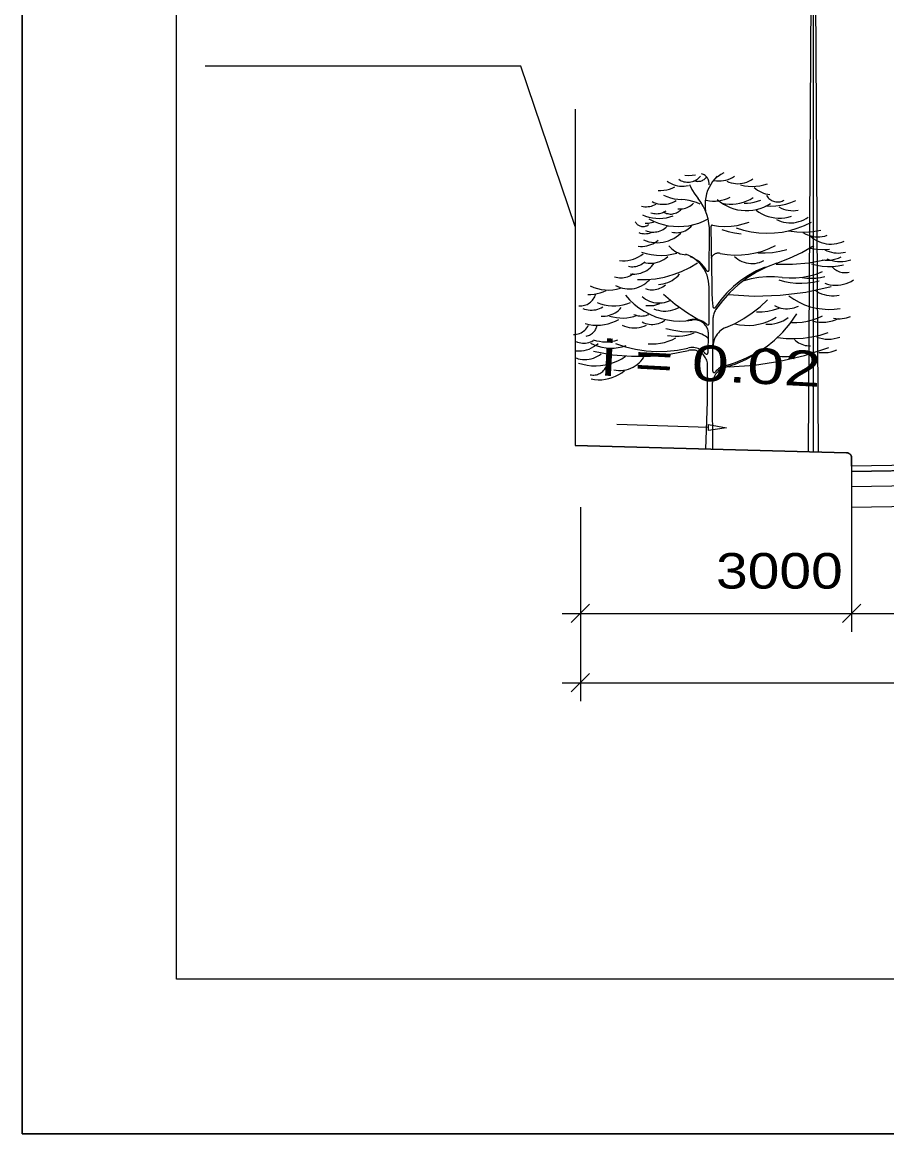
# Model space of a CAD drawing. Header units: metres. Extents: x 533049 to 537618, y 1849954 to 1852676.
# Drawn here: x 533348.7 to 533550.1, y 1849953.7 to 1850212.6 of the extents above; entities that cross this region are included whole.
import ezdxf

# ---------------------------------------------------------------- set-up
doc = ezdxf.new("R2010")
doc.units = ezdxf.units.M
doc.header["$LTSCALE"] = 2
for name, color, linetype, lineweight in [('2', 7, 'Continuous', 13), ('21', 7, 'Continuous', 13), ('3', 7, 'Continuous', 13), ('58', 7, 'Continuous', 13), ('59', 7, 'Continuous', 13), ('60', 7, 'Continuous', 13), ('61', 7, 'Continuous', 13)]:
    doc.layers.add(name, color=color, linetype=linetype, lineweight=lineweight)

msp = doc.modelspace()

# ---------------------------------------------------------------- linework, layer by layer
at = {"layer": '2'}
for p, q in [((533508.71, 1850154.89), (533508.83, 1850163.59)), ((533508.72, 1850142.39), (533508.72, 1850150.84)), ((533509.55, 1850131.31), (533509.67, 1850143.82)), ((533508.45, 1850135.58), (533508.55, 1850139.92))]:
    msp.add_line(p, q, dxfattribs=at)
for points in [[(533498.94, 1850175.51), (533499.37, 1850175.22), (533499.83, 1850174.97), (533500.31, 1850174.77), (533500.8, 1850174.6), (533501.31, 1850174.48), (533501.82, 1850174.41), (533502.34, 1850174.38), (533502.86, 1850174.39), (533503.38, 1850174.46), (533503.89, 1850174.56)], [(533501.65, 1850175.98), (533501.93, 1850175.8), (533502.22, 1850175.65), (533502.53, 1850175.53), (533502.85, 1850175.43), (533503.17, 1850175.37), (533503.5, 1850175.33), (533503.83, 1850175.31), (533504.16, 1850175.33), (533504.48, 1850175.38), (533504.81, 1850175.45), (533505.12, 1850175.55), (533505.43, 1850175.68), (533505.72, 1850175.84), (533505.99, 1850176.02), (533506.26, 1850176.22), (533506.5, 1850176.44), (533506.72, 1850176.69)], [(533503.06, 1850176.92), (533503.89, 1850176.89), (533504.72, 1850176.92), (533505.54, 1850177.04)], [(533505.07, 1850175.74), (533505.27, 1850175.66), (533505.47, 1850175.59), (533505.68, 1850175.54), (533505.9, 1850175.51), (533506.11, 1850175.5), (533506.33, 1850175.51), (533506.55, 1850175.53), (533506.76, 1850175.58), (533506.96, 1850175.65), (533507.16, 1850175.73), (533507.35, 1850175.83), (533507.54, 1850175.95), (533507.71, 1850176.08), (533507.86, 1850176.23), (533508.01, 1850176.4), (533508.13, 1850176.57)], [(533508.72, 1850174.68), (533508.73, 1850174.91), (533508.71, 1850175.13), (533508.68, 1850175.35), (533508.62, 1850175.57), (533508.55, 1850175.79), (533508.46, 1850175.99), (533508.35, 1850176.19), (533508.22, 1850176.38), (533508.08, 1850176.55), (533507.92, 1850176.71), (533507.75, 1850176.86), (533507.57, 1850176.99), (533507.37, 1850177.1), (533507.17, 1850177.2), (533506.95, 1850177.28)], [(533510.61, 1850176.69), (533510.04, 1850176.11), (533509.53, 1850175.47), (533509.08, 1850174.8), (533508.69, 1850174.09), (533508.36, 1850173.34), (533508.1, 1850172.57), (533507.92, 1850171.78), (533507.8, 1850170.97), (533507.76, 1850170.16), (533507.79, 1850169.35), (533507.9, 1850168.54)], [(533509.9, 1850175.74), (533510.45, 1850175.66), (533510.99, 1850175.62), (533511.54, 1850175.62), (533512.09, 1850175.68), (533512.63, 1850175.79), (533513.15, 1850175.95), (533513.66, 1850176.15), (533514.15, 1850176.4), (533514.62, 1850176.69)], [(533512.14, 1850177.51), (533511.47, 1850177.09), (533510.8, 1850176.66), (533510.14, 1850176.22)], [(533512.85, 1850175.51), (533513.34, 1850175.31), (533513.85, 1850175.16), (533514.36, 1850175.05), (533514.88, 1850174.98), (533515.41, 1850174.96), (533515.94, 1850174.99), (533516.46, 1850175.07), (533516.97, 1850175.19), (533517.48, 1850175.35), (533517.96, 1850175.56), (533518.43, 1850175.81), (533518.87, 1850176.1)], [(533496.81, 1850173.38), (533497.48, 1850173.37), (533498.15, 1850173.42), (533498.82, 1850173.52), (533499.47, 1850173.69), (533500.1, 1850173.92), (533500.7, 1850174.21)], [(533504.12, 1850174.8), (533504.69, 1850173.64), (533505.36, 1850172.54), (533506.12, 1850171.5)], [(533516.04, 1850174.68), (533516.92, 1850174.49), (533517.82, 1850174.38), (533518.73, 1850174.33), (533519.63, 1850174.37), (533520.53, 1850174.48), (533521.42, 1850174.66), (533522.29, 1850174.92)], [(533519.22, 1850174.09), (533519.61, 1850173.76), (533520.02, 1850173.45), (533520.45, 1850173.19), (533520.91, 1850172.96), (533521.38, 1850172.77), (533521.87, 1850172.61), (533522.37, 1850172.51), (533522.88, 1850172.44)], [(533492.92, 1850169.72), (533493.31, 1850169.65), (533493.7, 1850169.6), (533494.09, 1850169.59), (533494.48, 1850169.61), (533494.87, 1850169.66), (533495.25, 1850169.75), (533495.63, 1850169.87), (533495.99, 1850170.02), (533496.34, 1850170.2)], [(533495.4, 1850170.79), (533495.85, 1850170.58), (533496.31, 1850170.41), (533496.79, 1850170.29), (533497.27, 1850170.2), (533497.77, 1850170.16), (533498.26, 1850170.16), (533498.75, 1850170.2), (533499.24, 1850170.29), (533499.71, 1850170.41), (533500.18, 1850170.58), (533500.63, 1850170.78), (533501.06, 1850171.02)], [(533498.11, 1850172.32), (533498.89, 1850171.97), (533499.7, 1850171.68), (533500.53, 1850171.47), (533501.38, 1850171.33), (533502.24, 1850171.26)], [(533501.41, 1850169.13), (533501.78, 1850169.1), (533502.14, 1850169.1), (533502.51, 1850169.12), (533502.87, 1850169.19), (533503.22, 1850169.28), (533503.57, 1850169.4), (533503.9, 1850169.55), (533504.22, 1850169.73), (533504.52, 1850169.94), (533504.81, 1850170.17), (533505.07, 1850170.43)], [(533506.6, 1850170.2), (533505.77, 1850170.55), (533504.91, 1850170.83), (533504.03, 1850171.05), (533503.14, 1850171.19), (533502.24, 1850171.26)], [(533508.83, 1850163.59), (533508.8, 1850164.66), (533508.68, 1850165.71), (533508.47, 1850166.76), (533508.17, 1850167.78), (533507.78, 1850168.77), (533507.3, 1850169.73), (533506.75, 1850170.64), (533506.12, 1850171.5)], [(533508.05, 1850171.1), (533508.76, 1850170.97), (533509.47, 1850170.91), (533510.19, 1850170.91), (533510.9, 1850170.97), (533511.61, 1850171.09), (533512.3, 1850171.27), (533512.98, 1850171.51), (533513.63, 1850171.8)], [(533510.61, 1850171.26), (533511.3, 1850170.7), (533512.04, 1850170.2), (533512.82, 1850169.77), (533513.63, 1850169.41), (533514.47, 1850169.12), (533515.33, 1850168.9), (533516.2, 1850168.76), (533517.09, 1850168.69), (533517.98, 1850168.7), (533518.86, 1850168.78), (533519.73, 1850168.95), (533520.59, 1850169.18), (533521.42, 1850169.49), (533522.23, 1850169.87), (533522.99, 1850170.31)], [(533511.67, 1850170.43), (533512.51, 1850170.29), (533513.35, 1850170.21), (533514.2, 1850170.21), (533515.04, 1850170.29), (533515.87, 1850170.44), (533516.69, 1850170.66), (533517.48, 1850170.95), (533518.25, 1850171.31), (533518.98, 1850171.73)], [(533516.86, 1850170.43), (533517.66, 1850170.43), (533518.45, 1850170.5), (533519.24, 1850170.65), (533520.01, 1850170.86), (533520.75, 1850171.14)], [(533521.81, 1850169.84), (533523.02, 1850169.76), (533524.23, 1850169.79), (533525.44, 1850169.94), (533526.62, 1850170.19), (533527.77, 1850170.55), (533528.89, 1850171.02)], [(533522.05, 1850172.32), (533522.17, 1850172.1), (533522.32, 1850171.89), (533522.48, 1850171.69), (533522.65, 1850171.51), (533522.85, 1850171.34), (533523.05, 1850171.19), (533523.27, 1850171.06), (533523.5, 1850170.95), (533523.73, 1850170.86), (533523.98, 1850170.79), (533524.23, 1850170.74), (533524.48, 1850170.72), (533524.73, 1850170.71), (533524.99, 1850170.73), (533525.24, 1850170.77), (533525.48, 1850170.83), (533525.72, 1850170.91), (533525.96, 1850171.02), (533526.18, 1850171.14)], [(533493.16, 1850167.72), (533493.92, 1850167.41), (533494.7, 1850167.17), (533495.51, 1850167), (533496.32, 1850166.9), (533497.14, 1850166.87), (533497.96, 1850166.92), (533498.77, 1850167.03), (533499.57, 1850167.22), (533500.35, 1850167.48)], [(533495.16, 1850168.19), (533495.48, 1850168.09), (533495.81, 1850168.03), (533496.15, 1850167.98), (533496.48, 1850167.97), (533496.82, 1850167.99), (533497.15, 1850168.03), (533497.48, 1850168.11), (533497.8, 1850168.21), (533498.11, 1850168.33), (533498.41, 1850168.48), (533498.7, 1850168.66)], [(533497.99, 1850168.43), (533498.24, 1850168.28), (533498.51, 1850168.15), (533498.78, 1850168.05), (533499.06, 1850167.98), (533499.35, 1850167.93), (533499.64, 1850167.9), (533499.93, 1850167.9), (533500.22, 1850167.93), (533500.51, 1850167.98), (533500.79, 1850168.06), (533501.07, 1850168.16), (533501.33, 1850168.29), (533501.58, 1850168.44), (533501.82, 1850168.61), (533502.04, 1850168.8), (533502.24, 1850169.02)], [(533519.69, 1850168.76), (533520.33, 1850168.31), (533521.01, 1850167.92), (533521.73, 1850167.59), (533522.47, 1850167.33), (533523.23, 1850167.13), (533524, 1850167), (533524.79, 1850166.94), (533525.58, 1850166.95), (533526.36, 1850167.03), (533527.13, 1850167.18), (533527.89, 1850167.4)], [(533524.96, 1850169.55), (533525.47, 1850169.28), (533526.01, 1850169.06), (533526.57, 1850168.89), (533527.14, 1850168.77), (533527.71, 1850168.69), (533528.29, 1850168.67), (533528.87, 1850168.69), (533529.45, 1850168.76)], [(533491.51, 1850166.06), (533491.6, 1850165.91), (533491.71, 1850165.76), (533491.83, 1850165.62), (533491.97, 1850165.49), (533492.11, 1850165.38), (533492.27, 1850165.28), (533492.43, 1850165.19), (533492.6, 1850165.12), (533492.78, 1850165.06), (533492.96, 1850165.02), (533493.14, 1850164.99), (533493.33, 1850164.98), (533493.51, 1850164.99), (533493.69, 1850165.01), (533493.88, 1850165.05), (533494.05, 1850165.11), (533494.22, 1850165.18), (533494.39, 1850165.26), (533494.54, 1850165.36), (533494.69, 1850165.47)], [(533493.81, 1850165.79), (533494.18, 1850165.77), (533494.56, 1850165.78), (533494.93, 1850165.82), (533495.29, 1850165.89), (533495.65, 1850165.99), (533496, 1850166.12)], [(533493.89, 1850164.09), (533494.25, 1850163.94), (533494.63, 1850163.83), (533495.01, 1850163.75), (533495.4, 1850163.7), (533495.79, 1850163.69), (533496.18, 1850163.72), (533496.56, 1850163.77), (533496.94, 1850163.86), (533497.31, 1850163.99), (533497.67, 1850164.14), (533498.01, 1850164.33), (533498.34, 1850164.55), (533498.64, 1850164.79), (533498.92, 1850165.06)], [(533494.69, 1850166.77), (533495.76, 1850166.23), (533496.88, 1850165.79), (533498.02, 1850165.44), (533499.2, 1850165.18), (533500.39, 1850165.03), (533501.59, 1850164.98), (533502.79, 1850165.03), (533503.98, 1850165.18), (533505.15, 1850165.44), (533506.3, 1850165.79), (533507.42, 1850166.23), (533508.49, 1850166.77)], [(533500, 1850163.7), (533500.39, 1850163.62), (533500.79, 1850163.57), (533501.19, 1850163.55), (533501.6, 1850163.57), (533502, 1850163.63), (533502.39, 1850163.72), (533502.77, 1850163.84), (533503.14, 1850164), (533503.5, 1850164.19), (533503.84, 1850164.41), (533504.15, 1850164.66), (533504.45, 1850164.94), (533504.71, 1850165.24)], [(533509.5, 1850165.28), (533509.47, 1850165.28), (533509.45, 1850165.28), (533509.42, 1850165.28), (533509.39, 1850165.28), (533509.36, 1850165.27), (533509.33, 1850165.26), (533509.31, 1850165.25), (533509.28, 1850165.24), (533509.26, 1850165.22), (533509.23, 1850165.21), (533509.21, 1850165.19), (533509.19, 1850165.17), (533509.18, 1850165.14), (533509.16, 1850165.12), (533509.15, 1850165.09), (533509.14, 1850165.07), (533509.13, 1850165.04), (533509.12, 1850165.01), (533509.12, 1850164.98), (533509.12, 1850164.95)], [(533509.5, 1850165.28), (533510.93, 1850165.07), (533512.37, 1850165), (533513.82, 1850165.07), (533515.25, 1850165.26), (533516.66, 1850165.58), (533518.03, 1850166.03)], [(533515, 1850164.66), (533516.73, 1850164.13), (533518.51, 1850163.74), (533520.31, 1850163.5), (533522.12, 1850163.41), (533523.93, 1850163.48), (533525.73, 1850163.69), (533527.51, 1850164.06), (533529.25, 1850164.57), (533530.94, 1850165.23), (533532.57, 1850166.03)], [(533524.37, 1850166.61), (533524.92, 1850166.36), (533525.49, 1850166.15), (533526.07, 1850166), (533526.66, 1850165.89), (533527.26, 1850165.84), (533527.86, 1850165.83), (533528.47, 1850165.88), (533529.06, 1850165.98), (533529.64, 1850166.13), (533530.21, 1850166.32), (533530.76, 1850166.57), (533531.29, 1850166.86), (533531.79, 1850167.2)], [(533492.33, 1850163.59), (533492.68, 1850163.47), (533493.03, 1850163.38), (533493.39, 1850163.33), (533493.75, 1850163.31), (533494.12, 1850163.33), (533494.48, 1850163.37), (533494.83, 1850163.45), (533495.18, 1850163.56), (533495.52, 1850163.7)], [(533493.41, 1850161.89), (533494.03, 1850161.64), (533494.67, 1850161.45), (533495.32, 1850161.31), (533495.98, 1850161.23), (533496.65, 1850161.21), (533497.32, 1850161.24), (533497.98, 1850161.33), (533498.64, 1850161.47), (533499.27, 1850161.67), (533499.89, 1850161.93), (533500.49, 1850162.23), (533501.05, 1850162.59), (533501.59, 1850162.99), (533502.09, 1850163.44)], [(533509.12, 1850164.95), (533509.17, 1850160.36), (533509.23, 1850155.76), (533509.31, 1850151.17)], [(533511.68, 1850164.27), (533513.14, 1850163.81), (533514.65, 1850163.48), (533516.17, 1850163.29)], [(533527.23, 1850163.96), (533529.11, 1850163.74), (533531, 1850163.69), (533532.89, 1850163.83), (533534.75, 1850164.15)], [(533530.55, 1850163.58), (533531.06, 1850163.29), (533531.6, 1850163.05), (533532.15, 1850162.86), (533532.73, 1850162.72), (533533.31, 1850162.62), (533533.9, 1850162.58), (533534.48, 1850162.6), (533535.07, 1850162.66), (533535.65, 1850162.77), (533536.21, 1850162.94)], [(533532.25, 1850162.83), (533532.71, 1850162.43), (533533.2, 1850162.07), (533533.72, 1850161.76), (533534.27, 1850161.49), (533534.83, 1850161.27), (533535.42, 1850161.1), (533536.01, 1850160.98), (533536.62, 1850160.91), (533537.22, 1850160.9), (533537.83, 1850160.93), (533538.43, 1850161.02), (533539.02, 1850161.17), (533539.6, 1850161.36), (533540.16, 1850161.6)], [(533492.21, 1850160.4), (533492.71, 1850160.36), (533493.2, 1850160.36), (533493.7, 1850160.4), (533494.19, 1850160.48), (533494.67, 1850160.61), (533495.13, 1850160.77), (533495.59, 1850160.98), (533496.02, 1850161.22), (533496.43, 1850161.5), (533496.81, 1850161.82)], [(533499.33, 1850160.51), (533499.63, 1850160.16), (533499.97, 1850159.83), (533500.33, 1850159.53), (533500.72, 1850159.26), (533501.13, 1850159.02), (533501.56, 1850158.82), (533502, 1850158.66), (533502.45, 1850158.53), (533502.91, 1850158.45), (533503.38, 1850158.4)], [(533511.25, 1850158.73), (533512.9, 1850158.47), (533514.56, 1850158.35), (533516.22, 1850158.37), (533517.88, 1850158.53), (533519.51, 1850158.84), (533521.12, 1850159.28), (533522.67, 1850159.87), (533524.18, 1850160.58)], [(533524.47, 1850156.46), (533527.45, 1850157.6), (533530.33, 1850158.96), (533533.1, 1850160.53)], [(533532.2, 1850159.94), (533533.7, 1850159.73), (533535.21, 1850159.67), (533536.72, 1850159.75)], [(533487.86, 1850157.04), (533488.5, 1850156.99), (533489.15, 1850157), (533489.8, 1850157.07), (533490.43, 1850157.19), (533491.06, 1850157.37), (533491.66, 1850157.6), (533492.24, 1850157.89), (533492.8, 1850158.22), (533493.32, 1850158.6)], [(533492.92, 1850159.05), (533494.07, 1850158.7), (533495.24, 1850158.44), (533496.44, 1850158.3), (533497.64, 1850158.27), (533498.84, 1850158.34), (533500.03, 1850158.52), (533501.19, 1850158.81)], [(533493.4, 1850156.62), (533493.94, 1850156.51), (533494.49, 1850156.44), (533495.04, 1850156.42), (533495.59, 1850156.46), (533496.14, 1850156.54), (533496.68, 1850156.67), (533497.2, 1850156.85), (533497.71, 1850157.07), (533498.19, 1850157.34), (533498.65, 1850157.65), (533499.08, 1850158)], [(533508.72, 1850150.84), (533508.68, 1850151.56), (533508.59, 1850152.27), (533508.43, 1850152.96), (533508.22, 1850153.65), (533507.94, 1850154.31), (533507.61, 1850154.94), (533507.22, 1850155.54), (533506.78, 1850156.11), (533506.3, 1850156.63), (533505.77, 1850157.11), (533505.2, 1850157.54), (533504.59, 1850157.92), (533503.95, 1850158.25), (533503.29, 1850158.51)], [(533508.1, 1850154.74), (533507.77, 1850155.27), (533507.4, 1850155.77), (533506.98, 1850156.24), (533506.52, 1850156.67), (533506.02, 1850157.05), (533505.49, 1850157.39), (533504.94, 1850157.68), (533504.36, 1850157.91)], [(533511.25, 1850158.73), (533511.09, 1850158.75), (533510.93, 1850158.77), (533510.77, 1850158.76), (533510.61, 1850158.75), (533510.45, 1850158.72), (533510.29, 1850158.67), (533510.14, 1850158.61), (533509.99, 1850158.54), (533509.85, 1850158.46), (533509.72, 1850158.36), (533509.6, 1850158.25), (533509.49, 1850158.14), (533509.39, 1850158.01), (533509.3, 1850157.87), (533509.22, 1850157.73), (533509.15, 1850157.58)], [(533514.61, 1850158.01), (533515, 1850157.67), (533515.43, 1850157.35), (533515.88, 1850157.08), (533516.35, 1850156.85), (533516.84, 1850156.66), (533517.35, 1850156.52), (533517.87, 1850156.42), (533518.39, 1850156.37), (533518.92, 1850156.36), (533519.44, 1850156.41), (533519.96, 1850156.5), (533520.47, 1850156.63), (533520.97, 1850156.81), (533521.44, 1850157.04)], [(533520.04, 1850158.86), (533521.76, 1850158.83), (533523.48, 1850158.95), (533525.18, 1850159.21), (533526.85, 1850159.62)], [(533535.07, 1850157.26), (533535.71, 1850157.18), (533536.35, 1850157.15), (533536.99, 1850157.18), (533537.63, 1850157.28), (533538.26, 1850157.43), (533538.87, 1850157.64), (533539.46, 1850157.9)], [(533535.64, 1850159.56), (533536.14, 1850159.32), (533536.66, 1850159.13), (533537.19, 1850158.98), (533537.74, 1850158.88), (533538.29, 1850158.82), (533538.84, 1850158.81), (533539.39, 1850158.84), (533539.94, 1850158.92), (533540.48, 1850159.05)], [(533536.15, 1850157.45), (533536.74, 1850157.22), (533537.35, 1850157.04), (533537.98, 1850156.91), (533538.61, 1850156.83), (533539.25, 1850156.81), (533539.89, 1850156.84), (533540.52, 1850156.93), (533541.14, 1850157.07), (533541.75, 1850157.26)], [(533489.91, 1850155.73), (533490.24, 1850155.66), (533490.59, 1850155.62), (533490.93, 1850155.62), (533491.27, 1850155.64), (533491.61, 1850155.68), (533491.95, 1850155.76), (533492.28, 1850155.87), (533492.6, 1850156), (533492.9, 1850156.16), (533493.19, 1850156.34), (533493.47, 1850156.55), (533493.72, 1850156.78)], [(533490.39, 1850153.94), (533490.88, 1850153.9), (533491.37, 1850153.91), (533491.86, 1850153.95), (533492.35, 1850154.04), (533492.82, 1850154.16), (533493.28, 1850154.33), (533493.73, 1850154.53), (533494.16, 1850154.77), (533494.56, 1850155.05), (533494.94, 1850155.36), (533495.3, 1850155.7), (533495.62, 1850156.06), (533495.91, 1850156.46)], [(533492.02, 1850152.64), (533494.12, 1850152.64), (533496.22, 1850152.83), (533498.29, 1850153.21), (533500.32, 1850153.78), (533502.29, 1850154.52), (533504.18, 1850155.45), (533505.98, 1850156.54)], [(533508.1, 1850154.74), (533508.12, 1850154.71), (533508.13, 1850154.69), (533508.15, 1850154.67), (533508.17, 1850154.65), (533508.19, 1850154.63), (533508.22, 1850154.62), (533508.24, 1850154.6), (533508.27, 1850154.59), (533508.3, 1850154.58), (533508.32, 1850154.58), (533508.35, 1850154.57), (533508.38, 1850154.57), (533508.41, 1850154.57), (533508.44, 1850154.57), (533508.46, 1850154.58), (533508.49, 1850154.59), (533508.52, 1850154.6), (533508.54, 1850154.61), (533508.57, 1850154.63), (533508.59, 1850154.64), (533508.61, 1850154.66), (533508.63, 1850154.68), (533508.65, 1850154.7), (533508.66, 1850154.73), (533508.68, 1850154.75), (533508.69, 1850154.78), (533508.7, 1850154.81), (533508.7, 1850154.83), (533508.71, 1850154.86), (533508.71, 1850154.89)], [(533521.74, 1850155.5), (533519.77, 1850154.63), (533517.88, 1850153.59), (533516.1, 1850152.38), (533514.42, 1850151.03), (533512.87, 1850149.54), (533511.45, 1850147.92), (533510.18, 1850146.18)], [(533524.47, 1850156.46), (533522.05, 1850155.51), (533519.72, 1850154.34), (533517.52, 1850152.96), (533515.45, 1850151.38), (533513.53, 1850149.62), (533511.79, 1850147.69), (533510.23, 1850145.6)], [(533524.31, 1850156.24), (533528.13, 1850156.19), (533531.94, 1850156.51), (533535.7, 1850157.2)], [(533532.58, 1850156.31), (533533.8, 1850155.99), (533535.04, 1850155.78), (533536.29, 1850155.68), (533537.55, 1850155.69), (533538.8, 1850155.81), (533540.03, 1850156.05)], [(533537.49, 1850155.54), (533537.7, 1850155.3), (533537.94, 1850155.08), (533538.2, 1850154.88), (533538.48, 1850154.71), (533538.77, 1850154.56), (533539.07, 1850154.44), (533539.38, 1850154.34), (533539.7, 1850154.28), (533540.02, 1850154.24), (533540.35, 1850154.24), (533540.67, 1850154.26), (533540.99, 1850154.31), (533541.31, 1850154.39)], [(533486.66, 1850153.29), (533487.03, 1850153.18), (533487.41, 1850153.09), (533487.79, 1850153.04), (533488.18, 1850153.02), (533488.56, 1850153.04), (533488.95, 1850153.08), (533489.33, 1850153.16), (533489.7, 1850153.28), (533490.05, 1850153.42), (533490.4, 1850153.59), (533490.73, 1850153.79), (533491.04, 1850154.02)], [(533486.9, 1850151.26), (533487.42, 1850151.01), (533487.95, 1850150.8), (533488.5, 1850150.64), (533489.07, 1850150.53), (533489.64, 1850150.47), (533490.21, 1850150.46), (533490.78, 1850150.5), (533491.35, 1850150.59), (533491.9, 1850150.74), (533492.44, 1850150.93), (533492.97, 1850151.17), (533493.46, 1850151.46), (533493.93, 1850151.78), (533494.37, 1850152.15), (533494.78, 1850152.56)], [(533496.89, 1850151.5), (533497.45, 1850151.54), (533498.02, 1850151.63), (533498.57, 1850151.77), (533499.11, 1850151.95), (533499.63, 1850152.18), (533500.13, 1850152.45), (533500.6, 1850152.77), (533501.05, 1850153.12), (533501.46, 1850153.52), (533501.84, 1850153.94)], [(533525.74, 1850153.13), (533523.93, 1850153.27), (533522.11, 1850153.27), (533520.3, 1850153.11), (533518.51, 1850152.8), (533516.76, 1850152.35)], [(533524.96, 1850152.54), (533526.27, 1850152.19), (533527.6, 1850151.94), (533528.95, 1850151.8), (533530.31, 1850151.77), (533531.66, 1850151.86), (533533.01, 1850152.05), (533534.33, 1850152.35)], [(533525.74, 1850153.13), (533527.33, 1850153.01), (533528.93, 1850153.03), (533530.52, 1850153.19), (533532.08, 1850153.49), (533533.62, 1850153.92), (533535.11, 1850154.5)], [(533530.42, 1850153.13), (533531.48, 1850152.98), (533532.54, 1850152.92), (533533.6, 1850152.96), (533534.66, 1850153.1), (533535.7, 1850153.32)], [(533535.7, 1850151.76), (533536.3, 1850151.57), (533536.91, 1850151.43), (533537.54, 1850151.35), (533538.17, 1850151.32), (533538.8, 1850151.34), (533539.42, 1850151.41), (533540.04, 1850151.54), (533540.64, 1850151.71), (533541.23, 1850151.94), (533541.8, 1850152.22), (533542.34, 1850152.54)], [(533480.41, 1850149.15), (533481.15, 1850149.15), (533481.89, 1850149.22), (533482.62, 1850149.35), (533483.34, 1850149.55), (533484.04, 1850149.81), (533484.71, 1850150.12)], [(533480.98, 1850151.18), (533481.81, 1850150.82), (533482.67, 1850150.55), (533483.56, 1850150.35), (533484.46, 1850150.24), (533485.36, 1850150.2), (533486.26, 1850150.26), (533487.16, 1850150.39), (533488.04, 1850150.61)], [(533493.88, 1850150.53), (533494.25, 1850150.41), (533494.62, 1850150.32), (533494.99, 1850150.27), (533495.37, 1850150.24), (533495.76, 1850150.25), (533496.14, 1850150.29), (533496.51, 1850150.37), (533496.88, 1850150.47), (533497.23, 1850150.6), (533497.58, 1850150.77), (533497.91, 1850150.96), (533498.22, 1850151.18), (533498.51, 1850151.42)], [(533509.31, 1850151.17), (533509.36, 1850149.55), (533509.45, 1850147.94), (533509.59, 1850146.33)], [(533513.15, 1850149.13), (533519.19, 1850148.79), (533525.24, 1850148.99), (533531.24, 1850149.72), (533537.16, 1850150.99)], [(533533.35, 1850150.2), (533533.85, 1850149.87), (533534.37, 1850149.58), (533534.92, 1850149.33), (533535.48, 1850149.14), (533536.06, 1850148.99), (533536.65, 1850148.9), (533537.24, 1850148.85), (533537.84, 1850148.86), (533538.43, 1850148.92), (533539.02, 1850149.02)], [(533478.38, 1850146.55), (533478.7, 1850146.53), (533479.02, 1850146.54), (533479.34, 1850146.58), (533479.65, 1850146.65), (533479.96, 1850146.74), (533480.26, 1850146.86), (533480.54, 1850147.01), (533480.82, 1850147.18), (533481.07, 1850147.37), (533481.31, 1850147.59), (533481.53, 1850147.82), (533481.73, 1850148.08), (533481.9, 1850148.35), (533482.05, 1850148.63), (533482.18, 1850148.93), (533482.28, 1850149.23)], [(533482.59, 1850147.27), (533483.42, 1850146.96), (533484.28, 1850146.73), (533485.16, 1850146.57), (533486.05, 1850146.49), (533486.94, 1850146.49), (533487.82, 1850146.57), (533488.7, 1850146.73), (533489.56, 1850146.96), (533490.4, 1850147.27)], [(533489.22, 1850149.02), (533490.18, 1850147.94), (533491.24, 1850146.94), (533492.37, 1850146.04), (533493.59, 1850145.25), (533494.86, 1850144.56), (533496.2, 1850143.99), (533497.57, 1850143.54), (533498.99, 1850143.22), (533500.42, 1850143.02), (533501.87, 1850142.95), (533503.32, 1850143), (533504.76, 1850143.19)], [(533493.07, 1850148.66), (533493.47, 1850148.34), (533493.89, 1850148.06), (533494.34, 1850147.81), (533494.8, 1850147.61), (533495.28, 1850147.44), (533495.77, 1850147.32), (533496.28, 1850147.23), (533496.78, 1850147.19), (533497.29, 1850147.2), (533497.8, 1850147.24), (533498.3, 1850147.33), (533498.79, 1850147.46), (533499.27, 1850147.64), (533499.73, 1850147.85)], [(533493.96, 1850146.63), (533494.44, 1850146.57), (533494.91, 1850146.56), (533495.38, 1850146.58), (533495.85, 1850146.63), (533496.32, 1850146.73), (533496.77, 1850146.87), (533497.21, 1850147.04)], [(533498.1, 1850149.23), (533500.79, 1850146.92), (533503.66, 1850144.86), (533506.71, 1850143.06)], [(533512.61, 1850141.46), (533514.75, 1850142.42), (533516.81, 1850143.55), (533518.76, 1850144.85), (533520.61, 1850146.31), (533522.33, 1850147.91)], [(533527.3, 1850148.83), (533528.46, 1850148.04), (533529.68, 1850147.35), (533530.95, 1850146.78), (533532.28, 1850146.32), (533533.64, 1850145.99), (533535.02, 1850145.78), (533536.42, 1850145.69), (533537.82, 1850145.73), (533539.21, 1850145.9)], [(533479.27, 1850145.9), (533479.68, 1850145.75), (533480.11, 1850145.63), (533480.55, 1850145.55), (533480.99, 1850145.51), (533481.44, 1850145.51), (533481.88, 1850145.55), (533482.32, 1850145.62), (533482.74, 1850145.73), (533483.16, 1850145.88), (533483.57, 1850146.07), (533483.95, 1850146.29)], [(533483.56, 1850144.14), (533484.04, 1850144.12), (533484.52, 1850144.14), (533485, 1850144.21), (533485.46, 1850144.31), (533485.92, 1850144.46), (533486.36, 1850144.64), (533486.79, 1850144.86), (533487.19, 1850145.12), (533487.57, 1850145.41), (533487.92, 1850145.74), (533488.25, 1850146.09)], [(533485.51, 1850144.14), (533486.31, 1850143.92), (533487.11, 1850143.77), (533487.93, 1850143.69), (533488.75, 1850143.68), (533489.57, 1850143.74), (533490.38, 1850143.87), (533491.18, 1850144.07), (533491.96, 1850144.33)], [(533491.18, 1850144.53), (533491.51, 1850144.39), (533491.86, 1850144.28), (533492.21, 1850144.2), (533492.57, 1850144.15), (533492.93, 1850144.14), (533493.3, 1850144.15), (533493.66, 1850144.2), (533494.01, 1850144.28), (533494.36, 1850144.39), (533494.69, 1850144.53)], [(533495.83, 1850145.82), (533496.36, 1850145.62), (533496.91, 1850145.47), (533497.47, 1850145.36), (533498.03, 1850145.3), (533498.6, 1850145.29), (533499.17, 1850145.33), (533499.73, 1850145.42), (533500.28, 1850145.55), (533500.82, 1850145.73), (533501.34, 1850145.96), (533501.84, 1850146.23)], [(533509.59, 1850146.33), (533509.59, 1850146.3), (533509.6, 1850146.27), (533509.61, 1850146.24), (533509.62, 1850146.22), (533509.63, 1850146.19), (533509.65, 1850146.17), (533509.67, 1850146.15), (533509.69, 1850146.13), (533509.71, 1850146.11), (533509.73, 1850146.09), (533509.76, 1850146.08), (533509.78, 1850146.06), (533509.81, 1850146.05), (533509.83, 1850146.04), (533509.86, 1850146.04), (533509.89, 1850146.03), (533509.92, 1850146.03), (533509.95, 1850146.04), (533509.98, 1850146.04), (533510, 1850146.05), (533510.03, 1850146.06), (533510.06, 1850146.07), (533510.08, 1850146.08), (533510.1, 1850146.1), (533510.13, 1850146.11), (533510.15, 1850146.13), (533510.17, 1850146.16), (533510.18, 1850146.18)], [(533510.23, 1850145.6), (533510.09, 1850145.37), (533509.97, 1850145.13), (533509.86, 1850144.88), (533509.78, 1850144.62), (533509.72, 1850144.36), (533509.69, 1850144.09), (533509.67, 1850143.82)], [(533512.22, 1850132.12), (533514.78, 1850132.96), (533517.25, 1850134.03), (533519.61, 1850135.32), (533521.84, 1850136.82), (533523.93, 1850138.51), (533525.86, 1850140.39), (533527.6, 1850142.44), (533529.16, 1850144.63)], [(533519.73, 1850145.12), (533521.08, 1850145.15), (533522.41, 1850145.3), (533523.73, 1850145.58), (533525.02, 1850145.98)], [(533523.96, 1850146.56), (533524.44, 1850146.33), (533524.93, 1850146.14), (533525.43, 1850145.99), (533525.95, 1850145.89), (533526.48, 1850145.83), (533527, 1850145.83), (533527.53, 1850145.86), (533528.05, 1850145.95), (533528.56, 1850146.07), (533529.06, 1850146.25), (533529.54, 1850146.46)], [(533477.12, 1850139.84), (533477.48, 1850139.86), (533477.84, 1850139.91), (533478.19, 1850139.99), (533478.53, 1850140.11), (533478.86, 1850140.25), (533479.17, 1850140.43), (533479.47, 1850140.63), (533479.75, 1850140.86), (533480.01, 1850141.11), (533480.24, 1850141.38), (533480.45, 1850141.68), (533480.63, 1850141.99)], [(533479.85, 1850142.38), (533480.73, 1850142.17), (533481.62, 1850142.05), (533482.51, 1850142), (533483.41, 1850142.03), (533484.3, 1850142.14), (533485.18, 1850142.33), (533486.04, 1850142.6), (533486.87, 1850142.94), (533487.66, 1850143.36)], [(533480.05, 1850139.45), (533480.32, 1850139.51), (533480.59, 1850139.6), (533480.85, 1850139.7), (533481.09, 1850139.83), (533481.33, 1850139.99), (533481.55, 1850140.16), (533481.76, 1850140.35), (533481.95, 1850140.56), (533482.12, 1850140.78), (533482.27, 1850141.02), (533482.4, 1850141.27), (533482.5, 1850141.53), (533482.59, 1850141.79)], [(533488.44, 1850141.99), (533488.99, 1850141.77), (533489.54, 1850141.6), (533490.11, 1850141.48), (533490.69, 1850141.41), (533491.27, 1850141.39), (533491.86, 1850141.41), (533492.44, 1850141.48), (533493.01, 1850141.6), (533493.56, 1850141.77), (533494.11, 1850141.99)], [(533493.13, 1850142.77), (533493.52, 1850142.58), (533493.92, 1850142.43), (533494.33, 1850142.32), (533494.75, 1850142.23), (533495.18, 1850142.19), (533495.61, 1850142.19), (533496.04, 1850142.22), (533496.46, 1850142.29), (533496.88, 1850142.39), (533497.28, 1850142.53), (533497.67, 1850142.71), (533498.05, 1850142.92), (533498.4, 1850143.16)], [(533508.17, 1850142.15), (533507.88, 1850142.41), (533507.57, 1850142.63), (533507.24, 1850142.83), (533506.9, 1850143), (533506.54, 1850143.14), (533506.18, 1850143.25), (533505.8, 1850143.32), (533505.42, 1850143.36), (533505.04, 1850143.37), (533504.65, 1850143.34), (533504.28, 1850143.28), (533503.9, 1850143.18), (533503.54, 1850143.06)], [(533508.55, 1850139.92), (533508.54, 1850140.21), (533508.51, 1850140.49), (533508.45, 1850140.77), (533508.37, 1850141.05), (533508.27, 1850141.31), (533508.14, 1850141.57), (533507.99, 1850141.81), (533507.82, 1850142.04), (533507.63, 1850142.26), (533507.42, 1850142.45), (533507.2, 1850142.63), (533506.96, 1850142.78), (533506.71, 1850142.92), (533506.45, 1850143.03), (533506.17, 1850143.12), (533505.9, 1850143.18), (533505.61, 1850143.22), (533505.33, 1850143.24), (533505.04, 1850143.22), (533504.76, 1850143.19)], [(533508.17, 1850142.15), (533508.19, 1850142.14), (533508.21, 1850142.12), (533508.24, 1850142.1), (533508.26, 1850142.09), (533508.29, 1850142.08), (533508.31, 1850142.07), (533508.34, 1850142.07), (533508.37, 1850142.06), (533508.4, 1850142.06), (533508.42, 1850142.07), (533508.45, 1850142.07), (533508.48, 1850142.08), (533508.51, 1850142.08), (533508.53, 1850142.1), (533508.56, 1850142.11), (533508.58, 1850142.12), (533508.6, 1850142.14), (533508.62, 1850142.16), (533508.64, 1850142.18), (533508.66, 1850142.2), (533508.67, 1850142.23), (533508.69, 1850142.25), (533508.7, 1850142.28), (533508.71, 1850142.3), (533508.71, 1850142.33), (533508.72, 1850142.36), (533508.72, 1850142.39)], [(533514.72, 1850142.32), (533515.81, 1850142.1), (533516.92, 1850141.98), (533518.03, 1850141.96), (533519.14, 1850142.03), (533520.24, 1850142.21), (533521.32, 1850142.48), (533522.37, 1850142.85), (533523.38, 1850143.31), (533524.35, 1850143.86)], [(533521.94, 1850142.23), (533522.63, 1850142.22), (533523.32, 1850142.28), (533524, 1850142.39), (533524.67, 1850142.56), (533525.32, 1850142.78), (533525.95, 1850143.06), (533526.56, 1850143.39), (533527.14, 1850143.77)], [(533527.91, 1850142.61), (533529.15, 1850142.61), (533530.39, 1850142.71), (533531.61, 1850142.92), (533532.82, 1850143.23), (533533.99, 1850143.64), (533535.12, 1850144.15)], [(533532.81, 1850143), (533533.57, 1850142.82), (533534.34, 1850142.72), (533535.12, 1850142.69), (533535.9, 1850142.72), (533536.67, 1850142.83), (533537.43, 1850143.01), (533538.17, 1850143.26), (533538.88, 1850143.57)], [(533537.72, 1850143.67), (533538.22, 1850143.58), (533538.72, 1850143.52), (533539.22, 1850143.51), (533539.73, 1850143.54), (533540.23, 1850143.61), (533540.72, 1850143.72), (533541.2, 1850143.87), (533541.67, 1850144.06)], [(533498.6, 1850141.21), (533500.47, 1850140.83), (533502.36, 1850140.57), (533504.26, 1850140.43)], [(533498.99, 1850139.64), (533499.89, 1850139.5), (533500.79, 1850139.44), (533501.7, 1850139.45), (533502.61, 1850139.53), (533503.5, 1850139.69), (533504.38, 1850139.92), (533505.24, 1850140.23)], [(533508.56, 1850138.86), (533508.2, 1850139.18), (533507.83, 1850139.46), (533507.43, 1850139.71), (533507.01, 1850139.92), (533506.58, 1850140.1), (533506.13, 1850140.25), (533505.67, 1850140.35), (533505.2, 1850140.42), (533504.73, 1850140.44), (533504.26, 1850140.43)], [(533512.61, 1850141.46), (533512.22, 1850141.28), (533511.84, 1850141.07), (533511.49, 1850140.82), (533511.16, 1850140.55), (533510.86, 1850140.24), (533510.59, 1850139.92), (533510.34, 1850139.56), (533510.13, 1850139.19), (533509.96, 1850138.8), (533509.82, 1850138.39), (533509.71, 1850137.98), (533509.65, 1850137.55), (533509.62, 1850137.12)], [(533524.64, 1850139.15), (533526.63, 1850138.92), (533528.63, 1850138.87), (533530.63, 1850138.98), (533532.61, 1850139.26), (533534.56, 1850139.7), (533536.47, 1850140.3)], [(533533.78, 1850139.24), (533534.43, 1850139.03), (533535.1, 1850138.88), (533535.78, 1850138.79), (533536.47, 1850138.76), (533537.16, 1850138.79), (533537.84, 1850138.88), (533538.51, 1850139.03), (533539.17, 1850139.24)], [(533477.7, 1850138.22), (533478.06, 1850138.08), (533478.42, 1850137.97), (533478.79, 1850137.89), (533479.17, 1850137.85), (533479.55, 1850137.83), (533479.93, 1850137.85), (533480.3, 1850137.9), (533480.67, 1850137.98), (533481.04, 1850138.1), (533481.39, 1850138.24), (533481.73, 1850138.42)], [(533477.7, 1850136.02), (533478.33, 1850136), (533478.95, 1850136.03), (533479.56, 1850136.12), (533480.17, 1850136.26), (533480.76, 1850136.46), (533481.33, 1850136.71), (533481.87, 1850137.01), (533482.39, 1850137.35), (533482.88, 1850137.74)], [(533481.06, 1850137.84), (533481.92, 1850137.44), (533482.82, 1850137.12), (533483.74, 1850136.88), (533484.69, 1850136.73), (533485.64, 1850136.66), (533486.59, 1850136.68), (533487.54, 1850136.79), (533488.48, 1850136.99), (533489.39, 1850137.27)], [(533481.73, 1850138.61), (533482.43, 1850138.4), (533483.14, 1850138.25), (533483.87, 1850138.16), (533484.6, 1850138.13), (533485.33, 1850138.16), (533486.06, 1850138.25), (533486.77, 1850138.4), (533487.47, 1850138.61)], [(533486.9, 1850137.74), (533489.22, 1850136.96), (533491.59, 1850136.39), (533494.01, 1850136.02), (533496.46, 1850135.86), (533498.9, 1850135.92), (533501.33, 1850136.19), (533503.73, 1850136.67)], [(533494.5, 1850137.69), (533495.45, 1850137.64), (533496.4, 1850137.68), (533497.35, 1850137.8), (533498.29, 1850138), (533499.2, 1850138.27), (533500.09, 1850138.63), (533500.94, 1850139.06)], [(533507.88, 1850135.37), (533507.64, 1850135.63), (533507.37, 1850135.86), (533507.09, 1850136.07), (533506.79, 1850136.25), (533506.48, 1850136.41), (533506.15, 1850136.55), (533505.82, 1850136.65), (533505.48, 1850136.73), (533505.13, 1850136.78), (533504.78, 1850136.79), (533504.43, 1850136.78), (533504.08, 1850136.74), (533503.73, 1850136.67)], [(533512.22, 1850132.5), (533514.87, 1850133.34), (533517.43, 1850134.4), (533519.9, 1850135.67), (533522.25, 1850137.16)], [(533513.38, 1850132.31), (533519.3, 1850132.71), (533525.16, 1850133.6), (533530.93, 1850134.98), (533536.57, 1850136.83)], [(533521.46, 1850136.55), (533521.97, 1850136.14), (533522.52, 1850135.77), (533523.1, 1850135.46), (533523.71, 1850135.19), (533524.33, 1850134.99), (533524.97, 1850134.83), (533525.62, 1850134.73), (533526.28, 1850134.69), (533526.94, 1850134.71), (533527.59, 1850134.78), (533528.24, 1850134.92), (533528.87, 1850135.1)], [(533528.58, 1850138.66), (533528.89, 1850138.38), (533529.21, 1850138.13), (533529.56, 1850137.91), (533529.92, 1850137.71), (533530.3, 1850137.55), (533530.7, 1850137.41), (533531.1, 1850137.31), (533531.51, 1850137.25), (533531.92, 1850137.22), (533532.33, 1850137.22)], [(533477.7, 1850134.37), (533478.19, 1850134.21), (533478.7, 1850134.1), (533479.21, 1850134.03), (533479.73, 1850134.01), (533480.24, 1850134.03), (533480.76, 1850134.09), (533481.26, 1850134.2), (533481.76, 1850134.35), (533482.24, 1850134.54), (533482.7, 1850134.77), (533483.14, 1850135.04), (533483.56, 1850135.34)], [(533478.29, 1850133.19), (533479.29, 1850132.9), (533480.31, 1850132.69), (533481.34, 1850132.57), (533482.38, 1850132.54), (533483.42, 1850132.6), (533484.46, 1850132.75), (533485.47, 1850132.98), (533486.46, 1850133.3), (533487.42, 1850133.71), (533488.34, 1850134.19), (533489.22, 1850134.76)], [(533481.8, 1850135.93), (533486.18, 1850135.14), (533490.62, 1850134.77), (533495.07, 1850134.81), (533499.5, 1850135.26), (533503.87, 1850136.12)], [(533486.49, 1850131.63), (533487.06, 1850131.53), (533487.63, 1850131.49), (533488.21, 1850131.49), (533488.79, 1850131.54), (533489.36, 1850131.64), (533489.92, 1850131.8), (533490.46, 1850132), (533490.98, 1850132.24), (533491.49, 1850132.53), (533491.96, 1850132.86), (533492.4, 1850133.24), (533492.81, 1850133.64), (533493.18, 1850134.09), (533493.52, 1850134.56)], [(533508.36, 1850132.61), (533508.35, 1850132.92), (533508.31, 1850133.23), (533508.24, 1850133.53), (533508.15, 1850133.83), (533508.03, 1850134.12), (533507.88, 1850134.4), (533507.72, 1850134.66), (533507.53, 1850134.91), (533507.32, 1850135.15), (533507.09, 1850135.36), (533506.84, 1850135.55), (533506.58, 1850135.72), (533506.31, 1850135.87), (533506.02, 1850135.99), (533505.72, 1850136.09), (533505.42, 1850136.16), (533505.11, 1850136.21), (533504.8, 1850136.23), (533504.48, 1850136.22), (533504.17, 1850136.19), (533503.87, 1850136.12)], [(533507.88, 1850135.37), (533507.9, 1850135.35), (533507.92, 1850135.33), (533507.94, 1850135.32), (533507.97, 1850135.3), (533507.99, 1850135.29), (533508.02, 1850135.28), (533508.05, 1850135.27), (533508.08, 1850135.27), (533508.11, 1850135.26), (533508.13, 1850135.26), (533508.16, 1850135.27), (533508.19, 1850135.27), (533508.22, 1850135.28), (533508.25, 1850135.29), (533508.27, 1850135.3), (533508.3, 1850135.31), (533508.32, 1850135.33), (533508.34, 1850135.35), (533508.36, 1850135.37), (533508.38, 1850135.39), (533508.4, 1850135.42), (533508.41, 1850135.44), (533508.42, 1850135.47), (533508.43, 1850135.49), (533508.44, 1850135.52), (533508.44, 1850135.55), (533508.45, 1850135.58)], [(533534.26, 1850135.68), (533534.98, 1850135.62), (533535.7, 1850135.62), (533536.41, 1850135.68), (533537.12, 1850135.81), (533537.82, 1850136.01), (533538.49, 1850136.26)], [(533481.02, 1850130.46), (533481.3, 1850130.41), (533481.58, 1850130.39), (533481.87, 1850130.39), (533482.15, 1850130.42), (533482.43, 1850130.47), (533482.7, 1850130.55), (533482.97, 1850130.65), (533483.22, 1850130.77), (533483.47, 1850130.91), (533483.7, 1850131.08), (533483.92, 1850131.26), (533484.12, 1850131.46), (533484.3, 1850131.68), (533484.47, 1850131.91), (533484.61, 1850132.15), (533484.73, 1850132.41)], [(533481.22, 1850129.48), (533482.04, 1850129.35), (533482.87, 1850129.3), (533483.7, 1850129.32), (533484.53, 1850129.41), (533485.34, 1850129.58), (533486.14, 1850129.81), (533486.91, 1850130.12), (533487.65, 1850130.5), (533488.36, 1850130.93), (533489.03, 1850131.43)], [(533507.97, 1850113.15), (533508.36, 1850124.2), (533508.36, 1850132.61)], [(533513.38, 1850132.31), (533513.03, 1850132.29), (533512.7, 1850132.23), (533512.36, 1850132.15), (533512.04, 1850132.04), (533511.73, 1850131.9), (533511.43, 1850131.74), (533511.14, 1850131.55), (533510.87, 1850131.34), (533510.63, 1850131.1), (533510.4, 1850130.84), (533510.2, 1850130.57), (533510.02, 1850130.28), (533509.86, 1850129.97), (533509.74, 1850129.65), (533509.64, 1850129.33), (533509.57, 1850128.99), (533509.53, 1850128.65)], [(533512.22, 1850132.5), (533511.87, 1850132.38), (533511.54, 1850132.23), (533511.22, 1850132.05), (533510.92, 1850131.85), (533510.63, 1850131.62), (533510.37, 1850131.37), (533510.13, 1850131.1)], [(533509.55, 1850131.31), (533509.55, 1850131.28), (533509.56, 1850131.25), (533509.56, 1850131.22), (533509.57, 1850131.2), (533509.58, 1850131.17), (533509.59, 1850131.15), (533509.61, 1850131.12), (533509.63, 1850131.1), (533509.65, 1850131.08), (533509.67, 1850131.06), (533509.69, 1850131.04), (533509.71, 1850131.03), (533509.74, 1850131.01), (533509.77, 1850131), (533509.79, 1850130.99), (533509.82, 1850130.99), (533509.85, 1850130.98), (533509.88, 1850130.98), (533509.91, 1850130.98), (533509.93, 1850130.99), (533509.96, 1850130.99), (533509.99, 1850131), (533510.01, 1850131.01), (533510.04, 1850131.03), (533510.06, 1850131.04), (533510.09, 1850131.06), (533510.11, 1850131.08), (533510.13, 1850131.1)], [(533509.59, 1850113.24), (533509.5, 1850125.49), (533509.53, 1850128.65)]]:
    msp.add_lwpolyline(points, dxfattribs=at)
at = {"layer": '21'}
for p, q in [((533532.41, 1850222.97), (533531.8, 1850112.5)), ((533532.95, 1850223.34), (533532.95, 1850112.48)), ((533533.5, 1850222.97), (533534.14, 1850112.46)), ((533508.56, 1850118.21), (533487.22, 1850118.86)), ((533478.72, 1850099.62), (533478.72, 1850054.46)), ((533478.72, 1850097.73), (533478.72, 1850070.61)), ((533541.91, 1850099.48), (533541.91, 1850070.61)), ((533541.91, 1850097.73), (533541.91, 1850070.61)), ((533480.87, 1850077.05), (533476.57, 1850072.75)), ((533544.06, 1850077.05), (533539.77, 1850072.75)), ((533539.77, 1850072.75), (533544.06, 1850077.05)), ((533474.43, 1850074.9), (533546.21, 1850074.9)), ((533537.62, 1850074.9), (533666.61, 1850074.9)), ((533480.87, 1850060.9), (533476.57, 1850056.61)), ((533474.43, 1850058.75), (533731.01, 1850058.75))]:
    msp.add_line(p, q, dxfattribs=at)
msp.add_lwpolyline([(533477.51, 1850164.98), (533464.84, 1850202.36), (533391.31, 1850202.36)], dxfattribs=at)
msp.add_lwpolyline([(533508.58, 1850118.91), (533512.75, 1850118.09), (533508.53, 1850117.52)], close=True, dxfattribs=at)
at = {"layer": '3'}
msp.add_line((533477.51, 1850192.33), (533477.51, 1850113.99), dxfattribs=at)
at = {"layer": '58'}
for p, q in [((533541.91, 1850109.15), (533541.91, 1850099.55)), ((533602.12, 1850108.92), (533541.91, 1850107.94))]:
    msp.add_line(p, q, dxfattribs=at)
msp.add_lwpolyline([(533541.91, 1850109.15), (533541.91, 1850111.09), (533541.91, 1850111.16), (533541.91, 1850111.22), (533541.9, 1850111.29), (533541.89, 1850111.35), (533541.87, 1850111.41), (533541.85, 1850111.47), (533541.83, 1850111.53), (533541.81, 1850111.59), (533541.78, 1850111.65), (533541.75, 1850111.71), (533541.71, 1850111.76), (533541.67, 1850111.81), (533541.63, 1850111.87), (533541.59, 1850111.91), (533541.55, 1850111.96), (533541.5, 1850112), (533541.45, 1850112.04), (533541.4, 1850112.08), (533541.34, 1850112.12), (533541.29, 1850112.15), (533541.23, 1850112.18), (533541.17, 1850112.21), (533541.11, 1850112.23), (533541.05, 1850112.25), (533540.99, 1850112.27), (533540.92, 1850112.28), (533540.86, 1850112.29), (533540.8, 1850112.3), (533540.73, 1850112.3), (533477.51, 1850113.99)], dxfattribs=at)
at = {"layer": '59'}
for points in [[(533477.51, 1850113.99), (533540.73, 1850112.3), (533540.76, 1850112.3), (533540.8, 1850112.3), (533540.83, 1850112.29), (533540.86, 1850112.29), (533540.89, 1850112.28), (533540.92, 1850112.28), (533540.96, 1850112.27), (533540.99, 1850112.27), (533541.02, 1850112.26), (533541.05, 1850112.25), (533541.08, 1850112.24), (533541.11, 1850112.23), (533541.14, 1850112.22), (533541.17, 1850112.21), (533541.2, 1850112.19), (533541.23, 1850112.18), (533541.26, 1850112.16), (533541.29, 1850112.15), (533541.31, 1850112.13), (533541.34, 1850112.12), (533541.37, 1850112.1), (533541.4, 1850112.08), (533541.42, 1850112.06), (533541.45, 1850112.04), (533541.47, 1850112.02), (533541.5, 1850112), (533541.52, 1850111.98), (533541.55, 1850111.96), (533541.57, 1850111.94), (533541.59, 1850111.91), (533541.61, 1850111.89), (533541.63, 1850111.87), (533541.66, 1850111.84), (533541.68, 1850111.82), (533541.69, 1850111.79), (533541.71, 1850111.76), (533541.73, 1850111.74), (533541.75, 1850111.71), (533541.76, 1850111.68), (533541.78, 1850111.65), (533541.79, 1850111.62), (533541.81, 1850111.59), (533541.82, 1850111.56), (533541.83, 1850111.53), (533541.84, 1850111.5), (533541.85, 1850111.47), (533541.86, 1850111.44), (533541.87, 1850111.41), (533541.88, 1850111.38), (533541.89, 1850111.35), (533541.89, 1850111.32), (533541.9, 1850111.29), (533541.9, 1850111.25), (533541.91, 1850111.22), (533541.91, 1850111.19), (533541.91, 1850111.16), (533541.91, 1850111.12), (533541.91, 1850111.09), (533541.91, 1850099.42)], [(533541.91, 1850107.94), (533602.12, 1850108.92), (533662.32, 1850108.31)]]:
    msp.add_lwpolyline(points, dxfattribs=at)
at = {"layer": '60'}
for p, q in [((533602.12, 1850110.13), (533541.91, 1850109.15)), ((533602.12, 1850105.33), (533541.91, 1850104.37)), ((533602.12, 1850100.5), (533541.91, 1850099.55))]:
    msp.add_line(p, q, dxfattribs=at)
at = {"layer": '61'}
for points in [[(537432.41, 1849953.71), (537432.41, 1852676.21), (533348.66, 1852676.21), (533348.66, 1849953.71)], [(533348.66, 1852676.21), (537432.41, 1852676.21), (537432.41, 1849953.71), (533348.66, 1849953.71)], [(533348.66, 1852676.21), (537432.41, 1852676.21), (537432.41, 1849953.71), (533348.66, 1849953.71)], [(533384.62, 1852640.25), (537396.44, 1852640.25), (537396.44, 1849989.68), (533384.62, 1849989.68)], [(533384.62, 1852640.25), (537396.44, 1852640.25), (537396.44, 1849989.68), (533384.62, 1849989.68)]]:
    msp.add_lwpolyline(points, close=True, dxfattribs=at)

# ---------------------------------------------------------------- texts
at = {"layer": '21', "width": 1.4}
msp.add_text('i = 0.02', height=8.272, rotation=357, dxfattribs=at).set_placement((533483.43, 1850130.31))
at = {"layer": '21', "width": 1.2}
msp.add_text('3000', height=8.272, dxfattribs=at).set_placement((533510.32, 1850080.67))

doc.saveas('drawing.dxf')
